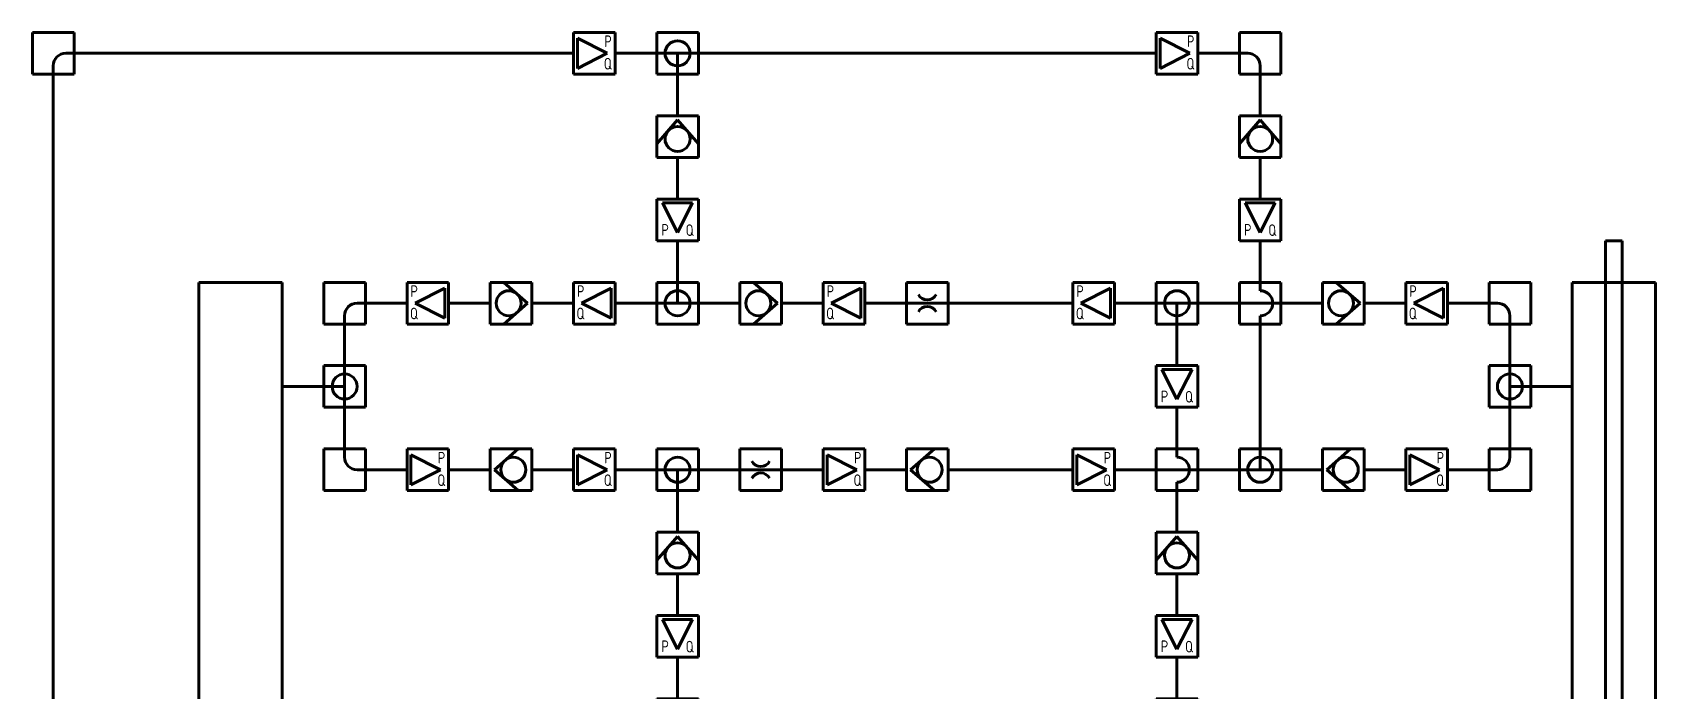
# Model space of a CAD drawing. Header units: millimetres. Extents: x -12 to 1598, y -962 to 962.
# Drawn here: x 588 to 1562, y 568 to 962 of the extents above; entities that cross this region are included whole.
import ezdxf

# ---------------------------------------------------------------- set-up
doc = ezdxf.new("R2010")
doc.units = ezdxf.units.MM
doc.linetypes.add('K5LT_BASIC', pattern=[0])
doc.styles.add('KTEXTSTYLE', font='GOST_AU.SHX', dxfattribs={"width": 0.96, "height": 5})

# ---------------------------------------------------------------- blocks, each defined once
blk = doc.blocks.new('U69')
at = {"color": 150, "linetype": 'K5LT_BASIC', "lineweight": 60, "true_color": 0x0080ff}
for p, q in [((762.5, 737.5), (762.5, 762.5)), ((762.5, 762.5), (787.5, 762.5)), ((787.5, 762.5), (787.5, 737.5)), ((787.5, 737.5), (762.5, 737.5))]:
    blk.add_line(p, q, dxfattribs=at)
blk = doc.blocks.new('U68')
at = {"color": 150, "linetype": 'K5LT_BASIC', "lineweight": 60, "true_color": 0x0080ff}
for p, q in [((775, 762.5), (775, 772.5)), ((775, 762.5), (775, 737.5)), ((752.5, 750), (762.5, 750)), ((775, 750), (762.5, 750)), ((775, 737.5), (775, 727.5))]:
    blk.add_line(p, q, dxfattribs=at)
blk.add_circle((775, 750), 7.5, dxfattribs=at)
blk.add_blockref('U69', (0, 0))
blk = doc.blocks.new('U71')
at = {"color": 150, "linetype": 'K5LT_BASIC', "lineweight": 60, "true_color": 0x0080ff}
for p, q in [((762.5, 812.5), (787.5, 812.5)), ((762.5, 787.5), (762.5, 812.5)), ((787.5, 812.5), (787.5, 787.5)), ((787.5, 787.5), (762.5, 787.5))]:
    blk.add_line(p, q, dxfattribs=at)
blk = doc.blocks.new('U70')
at = {"color": 150, "linetype": 'K5LT_BASIC', "lineweight": 60, "true_color": 0x0080ff}
for p, q in [((782.5, 800), (787.5, 800)), ((787.5, 800), (797.5, 800)), ((775, 792.5), (775, 787.5)), ((775, 777.5), (775, 787.5))]:
    blk.add_line(p, q, dxfattribs=at)
blk.add_arc((782.5, 792.5), 7.5, 90, 180, dxfattribs=at)
blk.add_blockref('U71', (0, 0))
blk = doc.blocks.new('U73')
at = {"color": 150, "linetype": 'K5LT_BASIC', "lineweight": 60, "true_color": 0x0080ff}
for p, q in [((787.5, 712.5), (762.5, 712.5)), ((762.5, 712.5), (762.5, 687.5)), ((787.5, 687.5), (787.5, 712.5)), ((762.5, 687.5), (787.5, 687.5))]:
    blk.add_line(p, q, dxfattribs=at)
blk = doc.blocks.new('U72')
at = {"color": 150, "linetype": 'K5LT_BASIC', "lineweight": 60, "true_color": 0x0080ff}
for p, q in [((775, 722.5), (775, 712.5)), ((775, 707.5), (775, 712.5)), ((782.5, 700), (787.5, 700)), ((787.5, 700), (797.5, 700))]:
    blk.add_line(p, q, dxfattribs=at)
blk.add_arc((782.5, 707.5), 7.5, 180, 270, dxfattribs=at)
blk.add_blockref('U73', (0, 0))
blk = doc.blocks.new('U75')
at = {"color": 150, "linetype": 'K5LT_BASIC', "lineweight": 60, "true_color": 0x0080ff}
for p, q in [((837.5, 712.5), (812.5, 712.5)), ((812.5, 712.5), (812.5, 687.5)), ((837.5, 687.5), (837.5, 712.5)), ((812.5, 687.5), (837.5, 687.5))]:
    blk.add_line(p, q, dxfattribs=at)
blk = doc.blocks.new('U74')
at = {"color": 150, "linetype": 'K5LT_BASIC', "lineweight": 60, "true_color": 0x0080ff}
for p, q in [((832.66, 700), (814.83, 709.07)), ((814.83, 700), (814.83, 709.07)), ((812.5, 700), (802.5, 700)), ((832.66, 700), (814.83, 690.93)), ((814.83, 700), (814.83, 690.93)), ((837.5, 700), (847.5, 700))]:
    blk.add_line(p, q, dxfattribs=at)
blk.add_blockref('U75', (0, 0))
at = {"color": 7, "char_height": 7, "attachment_point": 1, "style": 'KTEXTSTYLE'}
for s, insert in [('\\H3.5;\\W0.965;\\Q15;\\Q0;\\H7.00;{\\c16711680;P}', (830.99, 710.74)), ('\\H3.5;\\W0.965;\\Q15;\\Q0;\\H7.00;{\\c16711680;Q}', (830.72, 697.25))]:
    blk.add_mtext(s, dxfattribs=dict(at, insert=insert))
blk = doc.blocks.new('U77')
at = {"color": 150, "linetype": 'K5LT_BASIC', "lineweight": 60, "true_color": 0x0080ff}
for p, q in [((887.5, 812.5), (862.5, 812.5)), ((862.5, 812.5), (862.5, 787.5)), ((887.5, 787.5), (887.5, 812.5)), ((862.5, 787.5), (887.5, 787.5))]:
    blk.add_line(p, q, dxfattribs=at)
blk = doc.blocks.new('U76')
at = {"color": 150, "linetype": 'K5LT_BASIC', "lineweight": 60, "true_color": 0x0080ff}
for p, q in [((884.97, 800), (870.7, 812.5)), ((862.5, 800), (852.5, 800)), ((884.97, 800), (870.7, 787.5)), ((887.5, 800), (897.5, 800))]:
    blk.add_line(p, q, dxfattribs=at)
blk.add_circle((873.58, 800), 7.5, dxfattribs=at)
blk.add_blockref('U77', (0, 0))
blk = doc.blocks.new('U79')
at = {"color": 150, "linetype": 'K5LT_BASIC', "lineweight": 60, "true_color": 0x0080ff}
for p, q in [((862.5, 712.5), (887.5, 712.5)), ((862.5, 687.5), (862.5, 712.5)), ((887.5, 712.5), (887.5, 687.5)), ((887.5, 687.5), (862.5, 687.5))]:
    blk.add_line(p, q, dxfattribs=at)
blk = doc.blocks.new('U78')
at = {"color": 150, "linetype": 'K5LT_BASIC', "lineweight": 60, "true_color": 0x0080ff}
for p, q in [((865.03, 700), (879.3, 712.5)), ((862.5, 700), (852.5, 700)), ((865.03, 700), (879.3, 687.5)), ((887.5, 700), (897.5, 700))]:
    blk.add_line(p, q, dxfattribs=at)
blk.add_circle((876.42, 700), 7.5, dxfattribs=at)
blk.add_blockref('U79', (0, 0))
blk = doc.blocks.new('U81')
at = {"color": 150, "linetype": 'K5LT_BASIC', "lineweight": 60, "true_color": 0x0080ff}
for p, q in [((812.5, 812.5), (837.5, 812.5)), ((812.5, 787.5), (812.5, 812.5)), ((837.5, 812.5), (837.5, 787.5)), ((837.5, 787.5), (812.5, 787.5))]:
    blk.add_line(p, q, dxfattribs=at)
blk = doc.blocks.new('U80')
at = {"color": 150, "linetype": 'K5LT_BASIC', "lineweight": 60, "true_color": 0x0080ff}
for p, q in [((812.5, 800), (802.5, 800)), ((817.34, 800), (835.17, 809.07)), ((817.34, 800), (835.17, 790.93)), ((835.17, 800), (835.17, 809.07)), ((835.17, 800), (835.17, 790.93)), ((837.5, 800), (847.5, 800))]:
    blk.add_line(p, q, dxfattribs=at)
blk.add_blockref('U81', (0, 0))
at = {"color": 7, "char_height": 7, "attachment_point": 1, "style": 'KTEXTSTYLE'}
for s, insert in [('\\H3.5;\\W0.965;\\Q15;\\Q0;\\H7.00;{\\c16711680;P}', (814.57, 810.74)), ('\\H3.5;\\W0.965;\\Q15;\\Q0;\\H7.00;{\\c16711680;Q}', (814.28, 797.32))]:
    blk.add_mtext(s, dxfattribs=dict(at, insert=insert))
blk = doc.blocks.new('U87')
at = {"color": 150, "linetype": 'K5LT_BASIC', "lineweight": 60, "true_color": 0x0080ff}
for p, q in [((962.5, 787.5), (962.5, 812.5)), ((962.5, 812.5), (987.5, 812.5)), ((987.5, 812.5), (987.5, 787.5)), ((987.5, 787.5), (962.5, 787.5))]:
    blk.add_line(p, q, dxfattribs=at)
blk = doc.blocks.new('U86')
at = {"color": 150, "linetype": 'K5LT_BASIC', "lineweight": 60, "true_color": 0x0080ff}
for p, q in [((975, 822.5), (975, 812.5)), ((975, 800), (975, 812.5)), ((962.5, 800), (952.5, 800)), ((987.5, 800), (962.5, 800)), ((987.5, 800), (997.5, 800))]:
    blk.add_line(p, q, dxfattribs=at)
blk.add_circle((975, 800), 7.5, dxfattribs=at)
blk.add_blockref('U87', (0, 0))
blk = doc.blocks.new('U89')
at = {"color": 150, "linetype": 'K5LT_BASIC', "lineweight": 60, "true_color": 0x0080ff}
for p, q in [((1037.5, 812.5), (1012.5, 812.5)), ((1012.5, 812.5), (1012.5, 787.5)), ((1037.5, 787.5), (1037.5, 812.5)), ((1012.5, 787.5), (1037.5, 787.5))]:
    blk.add_line(p, q, dxfattribs=at)
blk = doc.blocks.new('U88')
at = {"color": 150, "linetype": 'K5LT_BASIC', "lineweight": 60, "true_color": 0x0080ff}
for p, q in [((1034.97, 800), (1020.7, 812.5)), ((1012.5, 800), (1002.5, 800)), ((1034.97, 800), (1020.7, 787.5)), ((1037.5, 800), (1047.5, 800))]:
    blk.add_line(p, q, dxfattribs=at)
blk.add_circle((1023.58, 800), 7.5, dxfattribs=at)
blk.add_blockref('U89', (0, 0))
blk = doc.blocks.new('U95')
at = {"color": 150, "linetype": 'K5LT_BASIC', "lineweight": 60, "true_color": 0x0080ff}
for p, q in [((687.5, 812.5), (737.5, 812.5)), ((687.5, 287.5), (687.5, 812.5)), ((737.5, 812.5), (737.5, 287.5)), ((737.5, 287.5), (687.5, 287.5))]:
    blk.add_line(p, q, dxfattribs=at)
blk = doc.blocks.new('U96')
at = {"color": 150, "linetype": 'K5LT_BASIC', "lineweight": 60, "true_color": 0x0080ff}
for p, q in [((737.5, 552.45), (687.5, 552.45)), ((687.5, 552.45), (687.5, 547.55)), ((687.5, 547.55), (737.5, 547.55)), ((737.5, 547.55), (737.5, 552.45))]:
    blk.add_line(p, q, dxfattribs=at)
blk = doc.blocks.new('U97')
at = {"color": 150, "linetype": 'K5LT_BASIC', "lineweight": 60, "true_color": 0x0080ff}
for p, q in [((707.5, 547.55), (717.5, 547.55)), ((707.5, 262.5), (707.5, 547.55)), ((717.5, 547.55), (717.5, 262.5)), ((717.5, 262.5), (707.5, 262.5))]:
    blk.add_line(p, q, dxfattribs=at)
blk = doc.blocks.new('U94')
at = {"color": 150, "linetype": 'K5LT_BASIC', "lineweight": 60, "true_color": 0x0080ff}
for p, q in [((737.5, 750), (747.5, 750)), ((737.5, 350), (747.5, 350))]:
    blk.add_line(p, q, dxfattribs=at)
for name in ['U95', 'U96', 'U97']:
    blk.add_blockref(name, (0, 0))
blk = doc.blocks.new('U107')
at = {"color": 150, "linetype": 'K5LT_BASIC', "lineweight": 60, "true_color": 0x0080ff}
for p, q in [((937.5, 712.5), (912.5, 712.5)), ((912.5, 712.5), (912.5, 687.5)), ((937.5, 687.5), (937.5, 712.5)), ((912.5, 687.5), (937.5, 687.5))]:
    blk.add_line(p, q, dxfattribs=at)
blk = doc.blocks.new('U106')
at = {"color": 150, "linetype": 'K5LT_BASIC', "lineweight": 60, "true_color": 0x0080ff}
for p, q in [((932.66, 700), (914.83, 709.07)), ((914.83, 700), (914.83, 709.07)), ((912.5, 700), (902.5, 700)), ((932.66, 700), (914.83, 690.93)), ((914.83, 700), (914.83, 690.93)), ((937.5, 700), (947.5, 700))]:
    blk.add_line(p, q, dxfattribs=at)
blk.add_blockref('U107', (0, 0))
at = {"color": 7, "char_height": 7, "attachment_point": 1, "style": 'KTEXTSTYLE'}
for s, insert in [('\\H3.5;\\W0.965;\\Q15;\\Q0;\\H7.00;{\\c16711680;P}', (930.99, 710.74)), ('\\H3.5;\\W0.965;\\Q15;\\Q0;\\H7.00;{\\c16711680;Q}', (930.72, 697.25))]:
    blk.add_mtext(s, dxfattribs=dict(at, insert=insert))
blk = doc.blocks.new('U109')
at = {"color": 150, "linetype": 'K5LT_BASIC', "lineweight": 60, "true_color": 0x0080ff}
for p, q in [((1012.5, 712.5), (1037.5, 712.5)), ((1012.5, 687.5), (1012.5, 712.5)), ((1037.5, 712.5), (1037.5, 687.5)), ((1037.5, 687.5), (1012.5, 687.5))]:
    blk.add_line(p, q, dxfattribs=at)
blk = doc.blocks.new('U108')
at = {"color": 150, "linetype": 'K5LT_BASIC', "lineweight": 60, "true_color": 0x0080ff}
for p, q in [((1012.5, 700), (1002.5, 700)), ((1012.5, 700), (1037.5, 700)), ((1037.5, 700), (1047.5, 700))]:
    blk.add_line(p, q, dxfattribs=at)
for centre, start, end in [((1025, 707.95), 207.51805, 332.48195), ((1025, 692.1), 27.51805, 152.48195)]:
    blk.add_arc(centre, 6, start, end, dxfattribs=at)
blk.add_blockref('U109', (0, 0))
blk = doc.blocks.new('U111')
at = {"color": 150, "linetype": 'K5LT_BASIC', "lineweight": 60, "true_color": 0x0080ff}
for p, q in [((1087.5, 712.5), (1062.5, 712.5)), ((1062.5, 712.5), (1062.5, 687.5)), ((1087.5, 687.5), (1087.5, 712.5)), ((1062.5, 687.5), (1087.5, 687.5))]:
    blk.add_line(p, q, dxfattribs=at)
blk = doc.blocks.new('U110')
at = {"color": 150, "linetype": 'K5LT_BASIC', "lineweight": 60, "true_color": 0x0080ff}
for p, q in [((1082.66, 700), (1064.83, 709.07)), ((1064.83, 700), (1064.83, 709.07)), ((1062.5, 700), (1052.5, 700)), ((1082.66, 700), (1064.83, 690.93)), ((1064.83, 700), (1064.83, 690.93)), ((1087.5, 700), (1097.5, 700))]:
    blk.add_line(p, q, dxfattribs=at)
blk.add_blockref('U111', (0, 0))
at = {"color": 7, "char_height": 7, "attachment_point": 1, "style": 'KTEXTSTYLE'}
for s, insert in [('\\H3.5;\\W0.965;\\Q15;\\Q0;\\H7.00;{\\c16711680;P}', (1080.99, 710.74)), ('\\H3.5;\\W0.965;\\Q15;\\Q0;\\H7.00;{\\c16711680;Q}', (1080.72, 697.25))]:
    blk.add_mtext(s, dxfattribs=dict(at, insert=insert))
blk = doc.blocks.new('U113')
at = {"color": 150, "linetype": 'K5LT_BASIC', "lineweight": 60, "true_color": 0x0080ff}
for p, q in [((1112.5, 712.5), (1137.5, 712.5)), ((1112.5, 687.5), (1112.5, 712.5)), ((1137.5, 712.5), (1137.5, 687.5)), ((1137.5, 687.5), (1112.5, 687.5))]:
    blk.add_line(p, q, dxfattribs=at)
blk = doc.blocks.new('U112')
at = {"color": 150, "linetype": 'K5LT_BASIC', "lineweight": 60, "true_color": 0x0080ff}
for p, q in [((1115.03, 700), (1129.3, 712.5)), ((1112.5, 700), (1102.5, 700)), ((1115.03, 700), (1129.3, 687.5)), ((1137.5, 700), (1147.5, 700))]:
    blk.add_line(p, q, dxfattribs=at)
blk.add_circle((1126.42, 700), 7.5, dxfattribs=at)
blk.add_blockref('U113', (0, 0))
blk = doc.blocks.new('U115')
at = {"color": 150, "linetype": 'K5LT_BASIC', "lineweight": 60, "true_color": 0x0080ff}
for p, q in [((1362.5, 712.5), (1387.5, 712.5)), ((1362.5, 687.5), (1362.5, 712.5)), ((1387.5, 712.5), (1387.5, 687.5)), ((1387.5, 687.5), (1362.5, 687.5))]:
    blk.add_line(p, q, dxfattribs=at)
blk = doc.blocks.new('U114')
at = {"color": 150, "linetype": 'K5LT_BASIC', "lineweight": 60, "true_color": 0x0080ff}
for p, q in [((1365.03, 700), (1379.3, 712.5)), ((1362.5, 700), (1352.5, 700)), ((1365.03, 700), (1379.3, 687.5)), ((1387.5, 700), (1397.5, 700))]:
    blk.add_line(p, q, dxfattribs=at)
blk.add_circle((1376.42, 700), 7.5, dxfattribs=at)
blk.add_blockref('U115', (0, 0))
blk = doc.blocks.new('U117')
at = {"color": 150, "linetype": 'K5LT_BASIC', "lineweight": 60, "true_color": 0x0080ff}
for p, q in [((1462.5, 762.5), (1462.5, 737.5)), ((1487.5, 762.5), (1462.5, 762.5)), ((1487.5, 737.5), (1487.5, 762.5)), ((1462.5, 737.5), (1487.5, 737.5))]:
    blk.add_line(p, q, dxfattribs=at)
blk = doc.blocks.new('U116')
at = {"color": 150, "linetype": 'K5LT_BASIC', "lineweight": 60, "true_color": 0x0080ff}
for p, q in [((1475, 762.5), (1475, 772.5)), ((1475, 762.5), (1475, 737.5)), ((1475, 750), (1487.5, 750)), ((1497.5, 750), (1487.5, 750)), ((1475, 737.5), (1475, 727.5))]:
    blk.add_line(p, q, dxfattribs=at)
blk.add_circle((1475, 750), 7.5, dxfattribs=at)
blk.add_blockref('U117', (0, 0))
blk = doc.blocks.new('U119')
at = {"color": 150, "linetype": 'K5LT_BASIC', "lineweight": 60, "true_color": 0x0080ff}
for p, q in [((1462.5, 687.5), (1462.5, 712.5)), ((1462.5, 712.5), (1487.5, 712.5)), ((1487.5, 712.5), (1487.5, 687.5)), ((1487.5, 687.5), (1462.5, 687.5))]:
    blk.add_line(p, q, dxfattribs=at)
blk = doc.blocks.new('U118')
at = {"color": 150, "linetype": 'K5LT_BASIC', "lineweight": 60, "true_color": 0x0080ff}
for p, q in [((1475, 722.5), (1475, 712.5)), ((1475, 707.5), (1475, 712.5)), ((1462.5, 700), (1452.5, 700)), ((1467.5, 700), (1462.5, 700))]:
    blk.add_line(p, q, dxfattribs=at)
blk.add_arc((1467.5, 707.5), 7.5, 270, 0, dxfattribs=at)
blk.add_blockref('U119', (0, 0))
blk = doc.blocks.new('U121')
at = {"color": 150, "linetype": 'K5LT_BASIC', "lineweight": 60, "true_color": 0x0080ff}
for p, q in [((1487.5, 812.5), (1462.5, 812.5)), ((1462.5, 812.5), (1462.5, 787.5)), ((1487.5, 787.5), (1487.5, 812.5)), ((1462.5, 787.5), (1487.5, 787.5))]:
    blk.add_line(p, q, dxfattribs=at)
blk = doc.blocks.new('U120')
at = {"color": 150, "linetype": 'K5LT_BASIC', "lineweight": 60, "true_color": 0x0080ff}
for p, q in [((1462.5, 800), (1452.5, 800)), ((1467.5, 800), (1462.5, 800)), ((1475, 792.5), (1475, 787.5)), ((1475, 777.5), (1475, 787.5))]:
    blk.add_line(p, q, dxfattribs=at)
blk.add_arc((1467.5, 792.5), 7.5, 0, 90, dxfattribs=at)
blk.add_blockref('U121', (0, 0))
blk = doc.blocks.new('U123')
at = {"color": 150, "linetype": 'K5LT_BASIC', "lineweight": 60, "true_color": 0x0080ff}
for p, q in [((1387.5, 812.5), (1362.5, 812.5)), ((1362.5, 812.5), (1362.5, 787.5)), ((1387.5, 787.5), (1387.5, 812.5)), ((1362.5, 787.5), (1387.5, 787.5))]:
    blk.add_line(p, q, dxfattribs=at)
blk = doc.blocks.new('U122')
at = {"color": 150, "linetype": 'K5LT_BASIC', "lineweight": 60, "true_color": 0x0080ff}
for p, q in [((1384.97, 800), (1370.7, 812.5)), ((1362.5, 800), (1352.5, 800)), ((1384.97, 800), (1370.7, 787.5)), ((1387.5, 800), (1397.5, 800))]:
    blk.add_line(p, q, dxfattribs=at)
blk.add_circle((1373.58, 800), 7.5, dxfattribs=at)
blk.add_blockref('U123', (0, 0))
blk = doc.blocks.new('U125')
at = {"color": 150, "linetype": 'K5LT_BASIC', "lineweight": 60, "true_color": 0x0080ff}
for p, q in [((1412.5, 812.5), (1437.5, 812.5)), ((1412.5, 787.5), (1412.5, 812.5)), ((1437.5, 812.5), (1437.5, 787.5)), ((1437.5, 787.5), (1412.5, 787.5))]:
    blk.add_line(p, q, dxfattribs=at)
blk = doc.blocks.new('U124')
at = {"color": 150, "linetype": 'K5LT_BASIC', "lineweight": 60, "true_color": 0x0080ff}
for p, q in [((1412.5, 800), (1402.5, 800)), ((1417.34, 800), (1435.17, 809.07)), ((1417.34, 800), (1435.17, 790.93)), ((1435.17, 800), (1435.17, 809.07)), ((1435.17, 800), (1435.17, 790.93)), ((1437.5, 800), (1447.5, 800))]:
    blk.add_line(p, q, dxfattribs=at)
blk.add_blockref('U125', (0, 0))
at = {"color": 7, "char_height": 7, "attachment_point": 1, "style": 'KTEXTSTYLE'}
for s, insert in [('\\H3.5;\\W0.965;\\Q15;\\Q0;\\H7.00;{\\c16711680;P}', (1414.57, 810.74)), ('\\H3.5;\\W0.965;\\Q15;\\Q0;\\H7.00;{\\c16711680;Q}', (1414.28, 797.32))]:
    blk.add_mtext(s, dxfattribs=dict(at, insert=insert))
blk = doc.blocks.new('U127')
at = {"color": 150, "linetype": 'K5LT_BASIC', "lineweight": 60, "true_color": 0x0080ff}
for p, q in [((1437.5, 712.5), (1412.5, 712.5)), ((1412.5, 712.5), (1412.5, 687.5)), ((1437.5, 687.5), (1437.5, 712.5)), ((1412.5, 687.5), (1437.5, 687.5))]:
    blk.add_line(p, q, dxfattribs=at)
blk = doc.blocks.new('U126')
at = {"color": 150, "linetype": 'K5LT_BASIC', "lineweight": 60, "true_color": 0x0080ff}
for p, q in [((1432.66, 700), (1414.83, 709.07)), ((1414.83, 700), (1414.83, 709.07)), ((1412.5, 700), (1402.5, 700)), ((1432.66, 700), (1414.83, 690.93)), ((1414.83, 700), (1414.83, 690.93)), ((1437.5, 700), (1447.5, 700))]:
    blk.add_line(p, q, dxfattribs=at)
blk.add_blockref('U127', (0, 0))
at = {"color": 7, "char_height": 7, "attachment_point": 1, "style": 'KTEXTSTYLE'}
for s, insert in [('\\H3.5;\\W0.965;\\Q15;\\Q0;\\H7.00;{\\c16711680;P}', (1430.99, 710.74)), ('\\H3.5;\\W0.965;\\Q15;\\Q0;\\H7.00;{\\c16711680;Q}', (1430.72, 697.25))]:
    blk.add_mtext(s, dxfattribs=dict(at, insert=insert))
blk = doc.blocks.new('U131')
at = {"color": 150, "linetype": 'K5LT_BASIC', "lineweight": 60, "true_color": 0x0080ff}
for p, q in [((987.5, 712.5), (962.5, 712.5)), ((962.5, 712.5), (962.5, 687.5)), ((987.5, 687.5), (987.5, 712.5)), ((962.5, 687.5), (987.5, 687.5))]:
    blk.add_line(p, q, dxfattribs=at)
blk = doc.blocks.new('U130')
at = {"color": 150, "linetype": 'K5LT_BASIC', "lineweight": 60, "true_color": 0x0080ff}
for p, q in [((962.5, 700), (952.5, 700)), ((987.5, 700), (962.5, 700)), ((975, 700), (975, 687.5)), ((987.5, 700), (997.5, 700)), ((975, 677.5), (975, 687.5))]:
    blk.add_line(p, q, dxfattribs=at)
blk.add_circle((975, 700), 7.5, dxfattribs=at)
blk.add_blockref('U131', (0, 0))
blk = doc.blocks.new('U133')
at = {"color": 150, "linetype": 'K5LT_BASIC', "lineweight": 60, "true_color": 0x0080ff}
for p, q in [((962.5, 637.5), (962.5, 662.5)), ((962.5, 662.5), (987.5, 662.5)), ((987.5, 662.5), (987.5, 637.5)), ((987.5, 637.5), (962.5, 637.5))]:
    blk.add_line(p, q, dxfattribs=at)
blk = doc.blocks.new('U132')
at = {"color": 150, "linetype": 'K5LT_BASIC', "lineweight": 60, "true_color": 0x0080ff}
for p, q in [((975, 662.5), (975, 672.5)), ((975, 659.97), (962.5, 645.7)), ((975, 659.97), (987.5, 645.7)), ((975, 637.5), (975, 627.5))]:
    blk.add_line(p, q, dxfattribs=at)
blk.add_circle((975, 648.58), 7.5, dxfattribs=at)
blk.add_blockref('U133', (0, 0))
blk = doc.blocks.new('U135')
at = {"color": 150, "linetype": 'K5LT_BASIC', "lineweight": 60, "true_color": 0x0080ff}
for p, q in [((962.5, 562.5), (962.5, 537.5)), ((987.5, 562.5), (962.5, 562.5)), ((987.5, 537.5), (987.5, 562.5)), ((962.5, 537.5), (987.5, 537.5))]:
    blk.add_line(p, q, dxfattribs=at)
blk = doc.blocks.new('U134')
at = {"color": 150, "linetype": 'K5LT_BASIC', "lineweight": 60, "true_color": 0x0080ff}
for p, q in [((975, 562.5), (975, 572.5)), ((975, 562.5), (975, 537.5)), ((975, 550), (987.5, 550)), ((997.5, 550), (987.5, 550)), ((975, 537.5), (975, 527.5))]:
    blk.add_line(p, q, dxfattribs=at)
blk.add_circle((975, 550), 7.5, dxfattribs=at)
blk.add_blockref('U135', (0, 0))
blk = doc.blocks.new('U141')
at = {"color": 150, "linetype": 'K5LT_BASIC', "lineweight": 60, "true_color": 0x0080ff}
for p, q in [((962.5, 587.5), (962.5, 612.5)), ((962.5, 612.5), (987.5, 612.5)), ((987.5, 612.5), (987.5, 587.5)), ((987.5, 587.5), (962.5, 587.5))]:
    blk.add_line(p, q, dxfattribs=at)
blk = doc.blocks.new('U140')
at = {"color": 150, "linetype": 'K5LT_BASIC', "lineweight": 60, "true_color": 0x0080ff}
for p, q in [((975, 612.5), (975, 622.5)), ((975, 592.34), (965.93, 610.17)), ((975, 610.17), (965.93, 610.17)), ((975, 592.34), (984.07, 610.17)), ((975, 610.17), (984.07, 610.17)), ((975, 587.5), (975, 577.5))]:
    blk.add_line(p, q, dxfattribs=at)
blk.add_blockref('U141', (0, 0))
at = {"color": 7, "char_height": 7, "attachment_point": 1, "style": 'KTEXTSTYLE'}
for s, insert, rotation in [('\\H3.5;\\W0.965;\\Q15;\\Q0;\\H7.00;{\\c16711680;P}', (965.32, 597.57), 359.48228), ('\\H3.5;\\W0.965;\\Q15;\\Q0;\\H7.00;{\\c16711680;Q}', (979.81, 597.28), 1.30952)]:
    blk.add_mtext(s, dxfattribs=dict(at, insert=insert, rotation=rotation))
blk = doc.blocks.new('U145')
at = {"color": 150, "linetype": 'K5LT_BASIC', "lineweight": 60, "true_color": 0x0080ff}
for p, q in [((1337.5, 812.5), (1312.5, 812.5)), ((1312.5, 812.5), (1312.5, 787.5)), ((1337.5, 787.5), (1337.5, 812.5)), ((1312.5, 787.5), (1337.5, 787.5))]:
    blk.add_line(p, q, dxfattribs=at)
blk = doc.blocks.new('U144')
at = {"color": 150, "linetype": 'K5LT_BASIC', "lineweight": 60, "true_color": 0x0080ff}
for p, q in [((1325, 812.5), (1325, 822.5)), ((1325, 807.5), (1325, 812.5)), ((1312.5, 800), (1302.5, 800)), ((1337.5, 800), (1312.5, 800)), ((1337.5, 800), (1347.5, 800)), ((1325, 787.5), (1325, 792.5)), ((1325, 787.5), (1325, 777.5))]:
    blk.add_line(p, q, dxfattribs=at)
blk.add_arc((1325, 800), 7.5, 270, 90, dxfattribs=at)
blk.add_blockref('U145', (0, 0))
blk = doc.blocks.new('U147')
at = {"color": 150, "linetype": 'K5LT_BASIC', "lineweight": 60, "true_color": 0x0080ff}
for p, q in [((1312.5, 687.5), (1312.5, 712.5)), ((1312.5, 712.5), (1337.5, 712.5)), ((1337.5, 712.5), (1337.5, 687.5)), ((1337.5, 687.5), (1312.5, 687.5))]:
    blk.add_line(p, q, dxfattribs=at)
blk = doc.blocks.new('U146')
at = {"color": 150, "linetype": 'K5LT_BASIC', "lineweight": 60, "true_color": 0x0080ff}
for p, q in [((1325, 722.5), (1325, 712.5)), ((1325, 700), (1325, 712.5)), ((1312.5, 700), (1302.5, 700)), ((1337.5, 700), (1312.5, 700)), ((1337.5, 700), (1347.5, 700))]:
    blk.add_line(p, q, dxfattribs=at)
blk.add_circle((1325, 700), 7.5, dxfattribs=at)
blk.add_blockref('U147', (0, 0))
blk = doc.blocks.new('U149')
at = {"color": 150, "linetype": 'K5LT_BASIC', "lineweight": 60, "true_color": 0x0080ff}
for p, q in [((1512.5, 287.5), (1512.5, 812.5)), ((1512.5, 812.5), (1562.5, 812.5)), ((1562.5, 812.5), (1562.5, 287.5)), ((1562.5, 287.5), (1512.5, 287.5))]:
    blk.add_line(p, q, dxfattribs=at)
blk = doc.blocks.new('U150')
at = {"color": 150, "linetype": 'K5LT_BASIC', "lineweight": 60, "true_color": 0x0080ff}
for p, q in [((1562.5, 552.45), (1512.5, 552.45)), ((1512.5, 552.45), (1512.5, 547.55)), ((1512.5, 547.55), (1562.5, 547.55)), ((1562.5, 547.55), (1562.5, 552.45))]:
    blk.add_line(p, q, dxfattribs=at)
blk = doc.blocks.new('U151')
at = {"color": 150, "linetype": 'K5LT_BASIC', "lineweight": 60, "true_color": 0x0080ff}
for p, q in [((1532.5, 552.45), (1532.5, 837.5)), ((1532.5, 837.5), (1542.5, 837.5)), ((1542.5, 837.5), (1542.5, 552.45)), ((1542.5, 552.45), (1532.5, 552.45))]:
    blk.add_line(p, q, dxfattribs=at)
blk = doc.blocks.new('U148')
at = {"color": 150, "linetype": 'K5LT_BASIC', "lineweight": 60, "true_color": 0x0080ff}
for p, q in [((1512.5, 750), (1502.5, 750)), ((1512.5, 350), (1502.5, 350))]:
    blk.add_line(p, q, dxfattribs=at)
for name in ['U151', 'U149', 'U150']:
    blk.add_blockref(name, (0, 0))
blk = doc.blocks.new('U153')
at = {"color": 150, "linetype": 'K5LT_BASIC', "lineweight": 60, "true_color": 0x0080ff}
for p, q in [((962.5, 887.5), (962.5, 912.5)), ((962.5, 912.5), (987.5, 912.5)), ((987.5, 912.5), (987.5, 887.5)), ((987.5, 887.5), (962.5, 887.5))]:
    blk.add_line(p, q, dxfattribs=at)
blk = doc.blocks.new('U152')
at = {"color": 150, "linetype": 'K5LT_BASIC', "lineweight": 60, "true_color": 0x0080ff}
for p, q in [((975, 912.5), (975, 922.5)), ((975, 909.97), (962.5, 895.7)), ((975, 909.97), (987.5, 895.7)), ((975, 887.5), (975, 877.5))]:
    blk.add_line(p, q, dxfattribs=at)
blk.add_circle((975, 898.58), 7.5, dxfattribs=at)
blk.add_blockref('U153', (0, 0))
blk = doc.blocks.new('U155')
at = {"color": 150, "linetype": 'K5LT_BASIC', "lineweight": 60, "true_color": 0x0080ff}
for p, q in [((962.5, 837.5), (962.5, 862.5)), ((962.5, 862.5), (987.5, 862.5)), ((987.5, 862.5), (987.5, 837.5)), ((987.5, 837.5), (962.5, 837.5))]:
    blk.add_line(p, q, dxfattribs=at)
blk = doc.blocks.new('U154')
at = {"color": 150, "linetype": 'K5LT_BASIC', "lineweight": 60, "true_color": 0x0080ff}
for p, q in [((975, 862.5), (975, 872.5)), ((975, 842.34), (965.93, 860.17)), ((975, 860.17), (965.93, 860.17)), ((975, 842.34), (984.07, 860.17)), ((975, 860.17), (984.07, 860.17)), ((975, 837.5), (975, 827.5))]:
    blk.add_line(p, q, dxfattribs=at)
blk.add_blockref('U155', (0, 0))
at = {"color": 7, "char_height": 7, "attachment_point": 1, "style": 'KTEXTSTYLE'}
for s, insert, rotation in [('\\H3.5;\\W0.965;\\Q15;\\Q0;\\H7.00;{\\c16711680;P}', (965.32, 847.57), 359.48228), ('\\H3.5;\\W0.965;\\Q15;\\Q0;\\H7.00;{\\c16711680;Q}', (979.81, 847.28), 1.30952)]:
    blk.add_mtext(s, dxfattribs=dict(at, insert=insert, rotation=rotation))
blk = doc.blocks.new('U157')
at = {"color": 150, "linetype": 'K5LT_BASIC', "lineweight": 60, "true_color": 0x0080ff}
for p, q in [((1312.5, 887.5), (1312.5, 912.5)), ((1312.5, 912.5), (1337.5, 912.5)), ((1337.5, 912.5), (1337.5, 887.5)), ((1337.5, 887.5), (1312.5, 887.5))]:
    blk.add_line(p, q, dxfattribs=at)
blk = doc.blocks.new('U156')
at = {"color": 150, "linetype": 'K5LT_BASIC', "lineweight": 60, "true_color": 0x0080ff}
for p, q in [((1325, 912.5), (1325, 922.5)), ((1325, 909.97), (1312.5, 895.7)), ((1325, 909.97), (1337.5, 895.7)), ((1325, 887.5), (1325, 877.5))]:
    blk.add_line(p, q, dxfattribs=at)
blk.add_circle((1325, 898.58), 7.5, dxfattribs=at)
blk.add_blockref('U157', (0, 0))
blk = doc.blocks.new('U159')
at = {"color": 150, "linetype": 'K5LT_BASIC', "lineweight": 60, "true_color": 0x0080ff}
for p, q in [((1312.5, 837.5), (1312.5, 862.5)), ((1312.5, 862.5), (1337.5, 862.5)), ((1337.5, 862.5), (1337.5, 837.5)), ((1337.5, 837.5), (1312.5, 837.5))]:
    blk.add_line(p, q, dxfattribs=at)
blk = doc.blocks.new('U158')
at = {"color": 150, "linetype": 'K5LT_BASIC', "lineweight": 60, "true_color": 0x0080ff}
for p, q in [((1325, 862.5), (1325, 872.5)), ((1325, 842.34), (1315.93, 860.17)), ((1325, 860.17), (1315.93, 860.17)), ((1325, 842.34), (1334.07, 860.17)), ((1325, 860.17), (1334.07, 860.17)), ((1325, 837.5), (1325, 827.5))]:
    blk.add_line(p, q, dxfattribs=at)
blk.add_blockref('U159', (0, 0))
at = {"color": 7, "char_height": 7, "attachment_point": 1, "style": 'KTEXTSTYLE'}
for s, insert, rotation in [('\\H3.5;\\W0.965;\\Q15;\\Q0;\\H7.00;{\\c16711680;P}', (1315.32, 847.57), 359.48228), ('\\H3.5;\\W0.965;\\Q15;\\Q0;\\H7.00;{\\c16711680;Q}', (1329.81, 847.28), 1.30952)]:
    blk.add_mtext(s, dxfattribs=dict(at, insert=insert, rotation=rotation))
blk = doc.blocks.new('U161')
at = {"color": 150, "linetype": 'K5LT_BASIC', "lineweight": 60, "true_color": 0x0080ff}
for p, q in [((1337.5, 962.5), (1312.5, 962.5)), ((1312.5, 962.5), (1312.5, 937.5)), ((1337.5, 937.5), (1337.5, 962.5)), ((1312.5, 937.5), (1337.5, 937.5))]:
    blk.add_line(p, q, dxfattribs=at)
blk = doc.blocks.new('U160')
at = {"color": 150, "linetype": 'K5LT_BASIC', "lineweight": 60, "true_color": 0x0080ff}
for p, q in [((1312.5, 950), (1302.5, 950)), ((1317.5, 950), (1312.5, 950)), ((1325, 942.5), (1325, 937.5)), ((1325, 927.5), (1325, 937.5))]:
    blk.add_line(p, q, dxfattribs=at)
blk.add_arc((1317.5, 942.5), 7.5, 0, 90, dxfattribs=at)
blk.add_blockref('U161', (0, 0))
blk = doc.blocks.new('U163')
at = {"color": 150, "linetype": 'K5LT_BASIC', "lineweight": 60, "true_color": 0x0080ff}
for p, q in [((987.5, 962.5), (962.5, 962.5)), ((962.5, 962.5), (962.5, 937.5)), ((987.5, 937.5), (987.5, 962.5)), ((962.5, 937.5), (987.5, 937.5))]:
    blk.add_line(p, q, dxfattribs=at)
blk = doc.blocks.new('U162')
at = {"color": 150, "linetype": 'K5LT_BASIC', "lineweight": 60, "true_color": 0x0080ff}
for p, q in [((962.5, 950), (952.5, 950)), ((987.5, 950), (962.5, 950)), ((975, 950), (975, 937.5)), ((987.5, 950), (997.5, 950)), ((975, 927.5), (975, 937.5))]:
    blk.add_line(p, q, dxfattribs=at)
blk.add_circle((975, 950), 7.5, dxfattribs=at)
blk.add_blockref('U163', (0, 0))
blk = doc.blocks.new('U165')
at = {"color": 150, "linetype": 'K5LT_BASIC', "lineweight": 60, "true_color": 0x0080ff}
for p, q in [((587.5, 962.5), (612.5, 962.5)), ((587.5, 937.5), (587.5, 962.5)), ((612.5, 962.5), (612.5, 937.5)), ((612.5, 937.5), (587.5, 937.5))]:
    blk.add_line(p, q, dxfattribs=at)
blk = doc.blocks.new('U164')
at = {"color": 150, "linetype": 'K5LT_BASIC', "lineweight": 60, "true_color": 0x0080ff}
for p, q in [((607.5, 950), (612.5, 950)), ((612.5, 950), (622.5, 950)), ((600, 942.5), (600, 937.5)), ((600, 927.5), (600, 937.5))]:
    blk.add_line(p, q, dxfattribs=at)
blk.add_arc((607.5, 942.5), 7.5, 90, 180, dxfattribs=at)
blk.add_blockref('U165', (0, 0))
blk = doc.blocks.new('U217')
at = {"color": 150, "linetype": 'K5LT_BASIC', "lineweight": 60, "true_color": 0x0080ff}
for p, q in [((1062.5, 812.5), (1087.5, 812.5)), ((1062.5, 787.5), (1062.5, 812.5)), ((1087.5, 812.5), (1087.5, 787.5)), ((1087.5, 787.5), (1062.5, 787.5))]:
    blk.add_line(p, q, dxfattribs=at)
blk = doc.blocks.new('U216')
at = {"color": 150, "linetype": 'K5LT_BASIC', "lineweight": 60, "true_color": 0x0080ff}
for p, q in [((1062.5, 800), (1052.5, 800)), ((1067.34, 800), (1085.17, 809.07)), ((1067.34, 800), (1085.17, 790.93)), ((1085.17, 800), (1085.17, 809.07)), ((1085.17, 800), (1085.17, 790.93)), ((1087.5, 800), (1097.5, 800))]:
    blk.add_line(p, q, dxfattribs=at)
blk.add_blockref('U217', (0, 0))
at = {"color": 7, "char_height": 7, "attachment_point": 1, "style": 'KTEXTSTYLE'}
for s, insert in [('\\H3.5;\\W0.965;\\Q15;\\Q0;\\H7.00;{\\c16711680;P}', (1064.57, 810.74)), ('\\H3.5;\\W0.965;\\Q15;\\Q0;\\H7.00;{\\c16711680;Q}', (1064.28, 797.32))]:
    blk.add_mtext(s, dxfattribs=dict(at, insert=insert))
blk = doc.blocks.new('U219')
at = {"color": 150, "linetype": 'K5LT_BASIC', "lineweight": 60, "true_color": 0x0080ff}
for p, q in [((1112.5, 812.5), (1137.5, 812.5)), ((1112.5, 787.5), (1112.5, 812.5)), ((1137.5, 812.5), (1137.5, 787.5)), ((1137.5, 787.5), (1112.5, 787.5))]:
    blk.add_line(p, q, dxfattribs=at)
blk = doc.blocks.new('U218')
at = {"color": 150, "linetype": 'K5LT_BASIC', "lineweight": 60, "true_color": 0x0080ff}
for p, q in [((1112.5, 800), (1102.5, 800)), ((1112.5, 800), (1137.5, 800)), ((1137.5, 800), (1147.5, 800))]:
    blk.add_line(p, q, dxfattribs=at)
for centre, start, end in [((1125, 807.95), 207.51805, 332.48195), ((1125, 792.1), 27.51805, 152.48195)]:
    blk.add_arc(centre, 6, start, end, dxfattribs=at)
blk.add_blockref('U219', (0, 0))
blk = doc.blocks.new('U221')
at = {"color": 150, "linetype": 'K5LT_BASIC', "lineweight": 60, "true_color": 0x0080ff}
for p, q in [((1237.5, 712.5), (1212.5, 712.5)), ((1212.5, 712.5), (1212.5, 687.5)), ((1237.5, 687.5), (1237.5, 712.5)), ((1212.5, 687.5), (1237.5, 687.5))]:
    blk.add_line(p, q, dxfattribs=at)
blk = doc.blocks.new('U220')
at = {"color": 150, "linetype": 'K5LT_BASIC', "lineweight": 60, "true_color": 0x0080ff}
for p, q in [((1232.66, 700), (1214.83, 709.07)), ((1214.83, 700), (1214.83, 709.07)), ((1212.5, 700), (1202.5, 700)), ((1232.66, 700), (1214.83, 690.93)), ((1214.83, 700), (1214.83, 690.93)), ((1237.5, 700), (1247.5, 700))]:
    blk.add_line(p, q, dxfattribs=at)
blk.add_blockref('U221', (0, 0))
at = {"color": 7, "char_height": 7, "attachment_point": 1, "style": 'KTEXTSTYLE'}
for s, insert in [('\\H3.5;\\W0.965;\\Q15;\\Q0;\\H7.00;{\\c16711680;P}', (1230.99, 710.74)), ('\\H3.5;\\W0.965;\\Q15;\\Q0;\\H7.00;{\\c16711680;Q}', (1230.72, 697.25))]:
    blk.add_mtext(s, dxfattribs=dict(at, insert=insert))
blk = doc.blocks.new('U223')
at = {"color": 150, "linetype": 'K5LT_BASIC', "lineweight": 60, "true_color": 0x0080ff}
for p, q in [((1212.5, 812.5), (1237.5, 812.5)), ((1212.5, 787.5), (1212.5, 812.5)), ((1237.5, 812.5), (1237.5, 787.5)), ((1237.5, 787.5), (1212.5, 787.5))]:
    blk.add_line(p, q, dxfattribs=at)
blk = doc.blocks.new('U222')
at = {"color": 150, "linetype": 'K5LT_BASIC', "lineweight": 60, "true_color": 0x0080ff}
for p, q in [((1212.5, 800), (1202.5, 800)), ((1217.34, 800), (1235.17, 809.07)), ((1217.34, 800), (1235.17, 790.93)), ((1235.17, 800), (1235.17, 809.07)), ((1235.17, 800), (1235.17, 790.93)), ((1237.5, 800), (1247.5, 800))]:
    blk.add_line(p, q, dxfattribs=at)
blk.add_blockref('U223', (0, 0))
at = {"color": 7, "char_height": 7, "attachment_point": 1, "style": 'KTEXTSTYLE'}
for s, insert in [('\\H3.5;\\W0.965;\\Q15;\\Q0;\\H7.00;{\\c16711680;P}', (1214.57, 810.74)), ('\\H3.5;\\W0.965;\\Q15;\\Q0;\\H7.00;{\\c16711680;Q}', (1214.28, 797.32))]:
    blk.add_mtext(s, dxfattribs=dict(at, insert=insert))
blk = doc.blocks.new('U225')
at = {"color": 150, "linetype": 'K5LT_BASIC', "lineweight": 60, "true_color": 0x0080ff}
for p, q in [((1262.5, 537.5), (1262.5, 562.5)), ((1262.5, 562.5), (1287.5, 562.5)), ((1287.5, 562.5), (1287.5, 537.5)), ((1287.5, 537.5), (1262.5, 537.5))]:
    blk.add_line(p, q, dxfattribs=at)
blk = doc.blocks.new('U224')
at = {"color": 150, "linetype": 'K5LT_BASIC', "lineweight": 60, "true_color": 0x0080ff}
for p, q in [((1275, 562.5), (1275, 572.5)), ((1275, 562.5), (1275, 537.5)), ((1252.5, 550), (1262.5, 550)), ((1275, 550), (1262.5, 550)), ((1275, 537.5), (1275, 527.5))]:
    blk.add_line(p, q, dxfattribs=at)
blk.add_circle((1275, 550), 7.5, dxfattribs=at)
blk.add_blockref('U225', (0, 0))
blk = doc.blocks.new('U227')
at = {"color": 150, "linetype": 'K5LT_BASIC', "lineweight": 60, "true_color": 0x0080ff}
for p, q in [((1262.5, 587.5), (1262.5, 612.5)), ((1262.5, 612.5), (1287.5, 612.5)), ((1287.5, 612.5), (1287.5, 587.5)), ((1287.5, 587.5), (1262.5, 587.5))]:
    blk.add_line(p, q, dxfattribs=at)
blk = doc.blocks.new('U226')
at = {"color": 150, "linetype": 'K5LT_BASIC', "lineweight": 60, "true_color": 0x0080ff}
for p, q in [((1275, 612.5), (1275, 622.5)), ((1275, 592.34), (1265.93, 610.17)), ((1275, 610.17), (1265.93, 610.17)), ((1275, 592.34), (1284.07, 610.17)), ((1275, 610.17), (1284.07, 610.17)), ((1275, 587.5), (1275, 577.5))]:
    blk.add_line(p, q, dxfattribs=at)
blk.add_blockref('U227', (0, 0))
at = {"color": 7, "char_height": 7, "attachment_point": 1, "style": 'KTEXTSTYLE'}
for s, insert, rotation in [('\\H3.5;\\W0.965;\\Q15;\\Q0;\\H7.00;{\\c16711680;P}', (1265.32, 597.57), 359.48228), ('\\H3.5;\\W0.965;\\Q15;\\Q0;\\H7.00;{\\c16711680;Q}', (1279.81, 597.28), 1.30952)]:
    blk.add_mtext(s, dxfattribs=dict(at, insert=insert, rotation=rotation))
blk = doc.blocks.new('U231')
at = {"color": 150, "linetype": 'K5LT_BASIC', "lineweight": 60, "true_color": 0x0080ff}
for p, q in [((1262.5, 637.5), (1262.5, 662.5)), ((1262.5, 662.5), (1287.5, 662.5)), ((1287.5, 662.5), (1287.5, 637.5)), ((1287.5, 637.5), (1262.5, 637.5))]:
    blk.add_line(p, q, dxfattribs=at)
blk = doc.blocks.new('U230')
at = {"color": 150, "linetype": 'K5LT_BASIC', "lineweight": 60, "true_color": 0x0080ff}
for p, q in [((1275, 662.5), (1275, 672.5)), ((1275, 659.97), (1262.5, 645.7)), ((1275, 659.97), (1287.5, 645.7)), ((1275, 637.5), (1275, 627.5))]:
    blk.add_line(p, q, dxfattribs=at)
blk.add_circle((1275, 648.58), 7.5, dxfattribs=at)
blk.add_blockref('U231', (0, 0))
blk = doc.blocks.new('U233')
at = {"color": 150, "linetype": 'K5LT_BASIC', "lineweight": 60, "true_color": 0x0080ff}
for p, q in [((1287.5, 812.5), (1262.5, 812.5)), ((1262.5, 812.5), (1262.5, 787.5)), ((1287.5, 787.5), (1287.5, 812.5)), ((1262.5, 787.5), (1287.5, 787.5))]:
    blk.add_line(p, q, dxfattribs=at)
blk = doc.blocks.new('U232')
at = {"color": 150, "linetype": 'K5LT_BASIC', "lineweight": 60, "true_color": 0x0080ff}
for p, q in [((1262.5, 800), (1252.5, 800)), ((1287.5, 800), (1262.5, 800)), ((1275, 800), (1275, 787.5)), ((1287.5, 800), (1297.5, 800)), ((1275, 777.5), (1275, 787.5))]:
    blk.add_line(p, q, dxfattribs=at)
blk.add_circle((1275, 800), 7.5, dxfattribs=at)
blk.add_blockref('U233', (0, 0))
blk = doc.blocks.new('U235')
at = {"color": 150, "linetype": 'K5LT_BASIC', "lineweight": 60, "true_color": 0x0080ff}
for p, q in [((1287.5, 712.5), (1262.5, 712.5)), ((1262.5, 712.5), (1262.5, 687.5)), ((1287.5, 687.5), (1287.5, 712.5)), ((1262.5, 687.5), (1287.5, 687.5))]:
    blk.add_line(p, q, dxfattribs=at)
blk = doc.blocks.new('U234')
at = {"color": 150, "linetype": 'K5LT_BASIC', "lineweight": 60, "true_color": 0x0080ff}
for p, q in [((1275, 712.5), (1275, 722.5)), ((1275, 707.5), (1275, 712.5)), ((1262.5, 700), (1252.5, 700)), ((1287.5, 700), (1262.5, 700)), ((1275, 687.5), (1275, 692.5)), ((1287.5, 700), (1297.5, 700)), ((1275, 687.5), (1275, 677.5))]:
    blk.add_line(p, q, dxfattribs=at)
blk.add_arc((1275, 700), 7.5, 270, 90, dxfattribs=at)
blk.add_blockref('U235', (0, 0))
blk = doc.blocks.new('U237')
at = {"color": 150, "linetype": 'K5LT_BASIC', "lineweight": 60, "true_color": 0x0080ff}
for p, q in [((1262.5, 737.5), (1262.5, 762.5)), ((1262.5, 762.5), (1287.5, 762.5)), ((1287.5, 762.5), (1287.5, 737.5)), ((1287.5, 737.5), (1262.5, 737.5))]:
    blk.add_line(p, q, dxfattribs=at)
blk = doc.blocks.new('U236')
at = {"color": 150, "linetype": 'K5LT_BASIC', "lineweight": 60, "true_color": 0x0080ff}
for p, q in [((1275, 762.5), (1275, 772.5)), ((1275, 742.34), (1265.93, 760.17)), ((1275, 760.17), (1265.93, 760.17)), ((1275, 742.34), (1284.07, 760.17)), ((1275, 760.17), (1284.07, 760.17)), ((1275, 737.5), (1275, 727.5))]:
    blk.add_line(p, q, dxfattribs=at)
blk.add_blockref('U237', (0, 0))
at = {"color": 7, "char_height": 7, "attachment_point": 1, "style": 'KTEXTSTYLE'}
for s, insert, rotation in [('\\H3.5;\\W0.965;\\Q15;\\Q0;\\H7.00;{\\c16711680;P}', (1265.32, 747.57), 359.48228), ('\\H3.5;\\W0.965;\\Q15;\\Q0;\\H7.00;{\\c16711680;Q}', (1279.81, 747.28), 1.30952)]:
    blk.add_mtext(s, dxfattribs=dict(at, insert=insert, rotation=rotation))
blk = doc.blocks.new('U265')
at = {"color": 150, "linetype": 'K5LT_BASIC', "lineweight": 60, "true_color": 0x0080ff}
for p, q in [((912.5, 812.5), (937.5, 812.5)), ((912.5, 787.5), (912.5, 812.5)), ((937.5, 812.5), (937.5, 787.5)), ((937.5, 787.5), (912.5, 787.5))]:
    blk.add_line(p, q, dxfattribs=at)
blk = doc.blocks.new('U264')
at = {"color": 150, "linetype": 'K5LT_BASIC', "lineweight": 60, "true_color": 0x0080ff}
for p, q in [((912.5, 800), (902.5, 800)), ((917.34, 800), (935.17, 809.07)), ((917.34, 800), (935.17, 790.93)), ((935.17, 800), (935.17, 809.07)), ((935.17, 800), (935.17, 790.93)), ((937.5, 800), (947.5, 800))]:
    blk.add_line(p, q, dxfattribs=at)
blk.add_blockref('U265', (0, 0))
at = {"color": 7, "char_height": 7, "attachment_point": 1, "style": 'KTEXTSTYLE'}
for s, insert in [('\\H3.5;\\W0.965;\\Q15;\\Q0;\\H7.00;{\\c16711680;P}', (914.57, 810.74)), ('\\H3.5;\\W0.965;\\Q15;\\Q0;\\H7.00;{\\c16711680;Q}', (914.28, 797.32))]:
    blk.add_mtext(s, dxfattribs=dict(at, insert=insert))
blk = doc.blocks.new('U299')
at = {"color": 150, "linetype": 'K5LT_BASIC', "lineweight": 60, "true_color": 0x0080ff}
for p, q in [((937.5, 962.5), (912.5, 962.5)), ((912.5, 962.5), (912.5, 937.5)), ((937.5, 937.5), (937.5, 962.5)), ((912.5, 937.5), (937.5, 937.5))]:
    blk.add_line(p, q, dxfattribs=at)
blk = doc.blocks.new('U298')
at = {"color": 150, "linetype": 'K5LT_BASIC', "lineweight": 60, "true_color": 0x0080ff}
for p, q in [((932.66, 950), (914.83, 959.07)), ((914.83, 950), (914.83, 959.07)), ((912.5, 950), (902.5, 950)), ((932.66, 950), (914.83, 940.93)), ((914.83, 950), (914.83, 940.93)), ((937.5, 950), (947.5, 950))]:
    blk.add_line(p, q, dxfattribs=at)
blk.add_blockref('U299', (0, 0))
at = {"color": 7, "char_height": 7, "attachment_point": 1, "style": 'KTEXTSTYLE'}
for s, insert in [('\\H3.5;\\W0.965;\\Q15;\\Q0;\\H7.00;{\\c16711680;P}', (930.99, 960.74)), ('\\H3.5;\\W0.965;\\Q15;\\Q0;\\H7.00;{\\c16711680;Q}', (930.72, 947.25))]:
    blk.add_mtext(s, dxfattribs=dict(at, insert=insert))
blk = doc.blocks.new('U301')
at = {"color": 150, "linetype": 'K5LT_BASIC', "lineweight": 60, "true_color": 0x0080ff}
for p, q in [((1287.5, 962.5), (1262.5, 962.5)), ((1262.5, 962.5), (1262.5, 937.5)), ((1287.5, 937.5), (1287.5, 962.5)), ((1262.5, 937.5), (1287.5, 937.5))]:
    blk.add_line(p, q, dxfattribs=at)
blk = doc.blocks.new('U300')
at = {"color": 150, "linetype": 'K5LT_BASIC', "lineweight": 60, "true_color": 0x0080ff}
for p, q in [((1282.66, 950), (1264.83, 959.07)), ((1264.83, 950), (1264.83, 959.07)), ((1262.5, 950), (1252.5, 950)), ((1282.66, 950), (1264.83, 940.93)), ((1264.83, 950), (1264.83, 940.93)), ((1287.5, 950), (1297.5, 950))]:
    blk.add_line(p, q, dxfattribs=at)
blk.add_blockref('U301', (0, 0))
at = {"color": 7, "char_height": 7, "attachment_point": 1, "style": 'KTEXTSTYLE'}
for s, insert in [('\\H3.5;\\W0.965;\\Q15;\\Q0;\\H7.00;{\\c16711680;P}', (1280.99, 960.74)), ('\\H3.5;\\W0.965;\\Q15;\\Q0;\\H7.00;{\\c16711680;Q}', (1280.72, 947.25))]:
    blk.add_mtext(s, dxfattribs=dict(at, insert=insert))

msp = doc.modelspace()

# ---------------------------------------------------------------- linework, layer by layer
at = {"color": 150, "linetype": 'K5LT_BASIC', "lineweight": 60, "true_color": 0x0080ff}
for p, q in [((622.5, 950), (902.5, 950)), ((947.5, 950), (952.5, 950)), ((997.5, 950), (1252.5, 950)), ((1297.5, 950), (1302.5, 950)), ((600, 927.5), (600, 172.5)), ((975, 922.5), (975, 927.5)), ((1325, 922.5), (1325, 927.5)), ((975, 872.5), (975, 877.5)), ((1325, 872.5), (1325, 877.5)), ((975, 822.5), (975, 827.5)), ((1325, 822.5), (1325, 827.5)), ((797.5, 800), (802.5, 800)), ((847.5, 800), (852.5, 800)), ((897.5, 800), (902.5, 800)), ((947.5, 800), (952.5, 800)), ((997.5, 800), (1002.5, 800)), ((1047.5, 800), (1052.5, 800)), ((1097.5, 800), (1102.5, 800)), ((1147.5, 800), (1202.5, 800)), ((1247.5, 800), (1252.5, 800)), ((1297.5, 800), (1302.5, 800)), ((1347.5, 800), (1352.5, 800)), ((1397.5, 800), (1402.5, 800)), ((1447.5, 800), (1452.5, 800)), ((775, 777.5), (775, 772.5)), ((1275, 772.5), (1275, 777.5)), ((1325, 777.5), (1325, 722.5)), ((1475, 777.5), (1475, 772.5)), ((747.5, 750), (752.5, 750)), ((1497.5, 750), (1502.5, 750)), ((775, 727.5), (775, 722.5)), ((1275, 722.5), (1275, 727.5)), ((1475, 727.5), (1475, 722.5)), ((797.5, 700), (802.5, 700)), ((847.5, 700), (852.5, 700)), ((902.5, 700), (897.5, 700)), ((952.5, 700), (947.5, 700)), ((1002.5, 700), (997.5, 700)), ((1052.5, 700), (1047.5, 700)), ((1102.5, 700), (1097.5, 700)), ((1147.5, 700), (1202.5, 700)), ((1247.5, 700), (1252.5, 700)), ((1297.5, 700), (1302.5, 700)), ((1347.5, 700), (1352.5, 700)), ((1397.5, 700), (1402.5, 700)), ((1447.5, 700), (1452.5, 700)), ((975, 677.5), (975, 672.5)), ((1275, 677.5), (1275, 672.5)), ((975, 622.5), (975, 627.5)), ((1275, 627.5), (1275, 622.5)), ((975, 572.5), (975, 577.5)), ((1275, 577.5), (1275, 572.5))]:
    msp.add_line(p, q, dxfattribs=at)

# ---------------------------------------------------------------- block references
for name in ['U164', 'U298', 'U162', 'U300', 'U160', 'U152', 'U156', 'U154', 'U158', 'U148', 'U86', 'U144', 'U94', 'U70', 'U80', 'U76', 'U264', 'U88', 'U216', 'U218', 'U222', 'U232', 'U122', 'U124', 'U120', 'U68', 'U236', 'U116', 'U72', 'U234', 'U146', 'U118', 'U74', 'U78', 'U106', 'U130', 'U108', 'U110', 'U112', 'U220', 'U114', 'U126', 'U132', 'U230', 'U140', 'U226', 'U134', 'U224']:
    msp.add_blockref(name, (0, 0))

doc.saveas('drawing.dxf')
